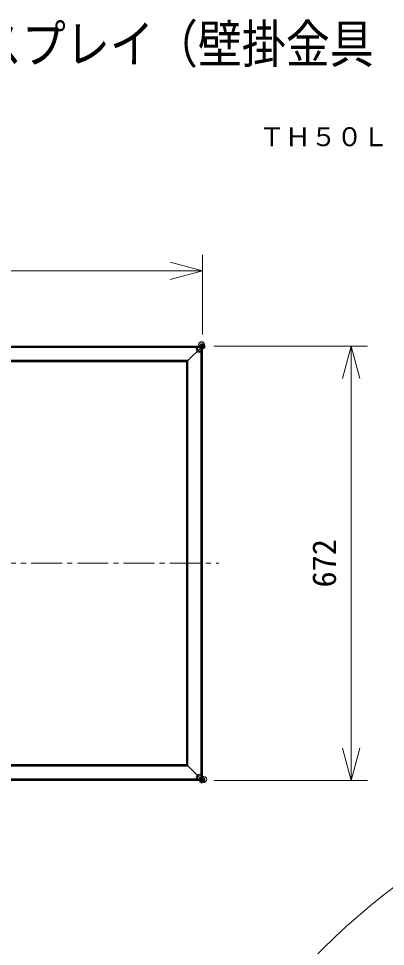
# Model space of a CAD drawing. Units: millimetres, scale not verified. Extents: x -63 to 105, y -102 to 57.
# Drawn here: x -5.8 to 22.6, y -14.9 to 56.8 of the extents above; entities that cross this region are included whole.
import ezdxf
from ezdxf.enums import TextEntityAlignment as Align

# ---------------------------------------------------------------- set-up
doc = ezdxf.new("R2010")
doc.units = ezdxf.units.MM
doc.header["$LTSCALE"] = 0.125
doc.linetypes.add('USER3', pattern=[28.575, 19.05, -3.175, 3.175, -3.175])
for name, color, linetype, lineweight in [('0-0_0', 7, 'Continuous', 18), ('0-4_SUNPO', 3, 'Continuous', 18), ('0-5_GAIKEI', 1, 'Continuous', 18)]:
    doc.layers.add(name, color=color, linetype=linetype, lineweight=lineweight)
doc.layers.add('0-2_MOJI1', color=7, linetype='Continuous')
doc.layers.add('0-6_TOUROKU', color=7, linetype='Continuous')
doc.styles.add('ＭＳ ゴシック', font='')
doc.styles.get('ＭＳ ゴシック').set_extended_font_data('MS Gothic')

# ---------------------------------------------------------------- blocks, each defined once
blk = doc.blocks.new('_Open30')
at = {"layer": '0-0_0'}
blk.add_line((0, 0), (-1, 0), dxfattribs=at)
blk.add_lwpolyline([(-1, 0.26795), (0, 0), (-1, -0.26795)], dxfattribs=at)
blk = doc.blocks.new('D3')
at = {"layer": '0-4_SUNPO'}
for p, q in [((16.0154, 93.8895), (16.0154, 100.048)), ((73.5554, 93.8895), (73.5554, 100.048)), ((18.5154, 98.798), (71.0554, 98.798))]:
    blk.add_line(p, q, dxfattribs=at)
at = {"layer": '0-4_SUNPO', "xscale": 2.5, "yscale": 2.5, "rotation": 180}
blk.add_blockref('_Open30', (16.0154, 98.798), dxfattribs=at)
at = {"layer": '0-4_SUNPO', "xscale": 2.5, "yscale": 2.5}
blk.add_blockref('_Open30', (73.5554, 98.798), dxfattribs=at)
at = {"layer": '0-4_SUNPO', "color": 7, "style": 'ＭＳ ゴシック'}
blk.add_text('1151', height=1.833, dxfattribs=at).set_placement((42.2854, 99.423), align=Align.BOTTOM_LEFT)
blk = doc.blocks.new('D5')
at = {"layer": '0-4_SUNPO'}
for p, q in [((74.4304, 92.9957), (86.3113, 92.9957)), ((85.0613, 61.9257), (85.0613, 90.4957)), ((74.4304, 59.4257), (86.3113, 59.4257))]:
    blk.add_line(p, q, dxfattribs=at)
at = {"layer": '0-4_SUNPO', "xscale": 2.5, "yscale": 2.5}
for p, rotation in [((85.0613, 92.9957), 90), ((85.0613, 59.4257), 270)]:
    blk.add_blockref('_Open30', p, dxfattribs=dict(at, rotation=rotation))
at = {"layer": '0-4_SUNPO', "color": 7, "style": 'ＭＳ ゴシック'}
blk.add_text('672', height=1.833, rotation=90, dxfattribs=at).set_placement((84.4363, 74.3357), align=Align.BOTTOM_LEFT)

msp = doc.modelspace()

# ---------------------------------------------------------------- linework, layer by layer
at = {"layer": '0-5_GAIKEI', "color": 7}
for p, q in [((-48.9911, 31.4961), (8.2989, 31.4961)), ((8.2989, 31.4814), (8.2989, 31.4961)), ((8.2989, 31.4861), (8.3277, 31.4861)), ((8.3277, 31.4861), (8.3277, 31.4861)), ((8.3383, 31.4817), (8.3494, 31.4705)), ((8.4083, 31.4116), (8.3494, 31.4705)), ((8.4083, 31.4116), (8.4195, 31.4004)), ((8.4239, 31.3898), (8.4239, -1.9677)), ((8.4239, 31.3898), (8.4239, 31.3898)), ((8.2989, -2.0739), (-48.9911, -2.0739)), ((8.2989, -2.0739), (8.2989, -2.0593)), ((8.3277, -2.0639), (8.2989, -2.0639)), ((8.3277, -2.0639), (8.3277, -2.0639)), ((8.3494, -2.0484), (8.3383, -2.0596)), ((8.4083, -1.9895), (8.3494, -2.0484)), ((8.4195, -1.9783), (8.4083, -1.9895)), ((8.4239, -1.9677), (8.4239, -1.9677))]:
    msp.add_line(p, q, dxfattribs=at)
at = {"layer": '0-5_GAIKEI'}
for p, q in [((-48.9911, 31.4814), (8.2989, 31.4814)), ((-48.9911, 31.4107), (8.2989, 31.4107)), ((-48.9911, 31.3753), (8.2989, 31.3753)), ((7.3226, 30.3948), (8.2932, 31.3653)), ((7.3226, 30.3948), (8.2932, 31.3653)), ((8.2932, 31.3653), (8.2989, 31.3711)), ((8.3032, 31.3653), (8.2932, 31.3653)), ((8.2989, 31.4107), (8.2989, 31.4814)), ((8.2989, 31.3753), (8.2989, 31.4107)), ((8.2989, 31.4007), (8.3244, 31.4007)), ((8.2989, 31.3711), (8.2989, 31.3753)), ((8.3032, 31.3653), (8.3244, 31.4007)), ((8.3385, 31.3865), (8.3032, 31.3653)), ((8.3032, 31.3653), (8.3032, -1.9432)), ((8.3244, 31.4007), (8.3247, 31.4705)), ((8.3244, 31.4007), (8.3244, 31.4007)), ((8.4083, 31.3869), (8.3385, 31.3865)), ((8.3385, 31.3865), (8.3385, -1.9644)), ((8.3385, 31.3865), (8.3385, 31.3865)), ((8.4092, 31.3859), (8.4083, 31.3869)), ((8.4092, 31.3859), (8.4092, -1.9638)), ((-48.0149, 30.3948), (7.3226, 30.3948)), ((-47.9827, 30.3627), (7.2905, 30.3627)), ((-47.9519, 30.3319), (7.2597, 30.3319)), ((-47.9348, 30.3148), (7.2426, 30.3148)), ((-47.8942, 30.2742), (7.202, 30.2742)), ((7.2018, 30.2739), (7.202, 30.2742)), ((7.2018, 30.2739), (7.2018, -0.8518)), ((7.202, 30.2742), (7.2426, 30.3148)), ((7.202, 30.2742), (7.2426, 30.3148)), ((7.202, 30.2742), (7.202, -0.8521)), ((7.2426, 30.3148), (7.2597, 30.3319)), ((7.2426, 30.3148), (7.2597, 30.3319)), ((7.2426, 30.3148), (7.2426, -0.8926)), ((7.2597, 30.3319), (7.2905, 30.3627)), ((7.2597, 30.3319), (7.2905, 30.3627)), ((7.2597, 30.3319), (7.2597, -0.9097)), ((7.2905, 30.3627), (7.3226, 30.3948)), ((7.2905, 30.3627), (7.3226, 30.3948)), ((7.2905, 30.3627), (7.2905, -0.9405)), ((7.3226, -0.9727), (-48.0149, -0.9727)), ((7.2597, -0.9097), (-47.9519, -0.9097)), ((7.2426, -0.8926), (-47.9348, -0.8926)), ((7.202, -0.8521), (-47.8942, -0.8521)), ((7.2018, -0.8518), (7.202, -0.8521)), ((7.2426, -0.8926), (7.202, -0.8521)), ((7.2426, -0.8926), (7.202, -0.8521)), ((7.2597, -0.9097), (7.2426, -0.8926)), ((7.2597, -0.9097), (7.2426, -0.8926)), ((7.2905, -0.9405), (7.2597, -0.9097)), ((7.2905, -0.9405), (7.2597, -0.9097)), ((7.3226, -0.9727), (7.2905, -0.9405)), ((7.3226, -0.9727), (7.2905, -0.9405)), ((7.3226, -0.9727), (8.2932, -1.9432)), ((8.2932, -1.9432), (7.3226, -0.9727)), ((8.2989, -1.9886), (-48.9911, -1.9886)), ((8.2989, -2.0593), (-48.9911, -2.0593)), ((8.2932, -1.9432), (8.3032, -1.9432)), ((8.2989, -1.9489), (8.2932, -1.9432)), ((8.2989, -1.9532), (8.2989, -1.9489)), ((8.2989, -1.9886), (8.2989, -1.9532)), ((8.3244, -1.9786), (8.2989, -1.9786)), ((8.2989, -2.0593), (8.2989, -1.9886)), ((8.3032, -1.9432), (8.3385, -1.9644)), ((8.3247, -2.0484), (8.3244, -1.9786)), ((8.3385, -1.9644), (8.4083, -1.9647)), ((8.3385, -1.9644), (8.3385, -1.9644)), ((8.4083, -1.9647), (8.4092, -1.9638))]:
    msp.add_line(p, q, dxfattribs=at)
at = {"layer": '0-5_GAIKEI', "color": 9, "linetype": 'USER3'}
msp.add_line((-51.2384, 14.7111), (9.6886, 14.7111), dxfattribs=at)
at = {"layer": '0-5_GAIKEI'}
for points in [[(8.3247, 31.4705), (8.3238, 31.4714), (8.2989, 31.4714)], [(-47.8942, 30.2742), (-47.894, 30.2739), (7.2018, 30.2739), (7.202, 30.2742)], [(7.2905, -0.9405), (-47.9827, -0.9405), (-48.0149, -0.9727)], [(7.202, -0.8521), (7.2018, -0.8518), (-47.894, -0.8518), (-47.8942, -0.8521)], [(8.2989, -1.9532), (-48.9911, -1.9532), (-48.9911, -1.9886)], [(8.2989, -2.0493), (8.3238, -2.0493), (8.3247, -2.0484)], [(8.3244, -1.9786), (8.3244, -1.9786), (8.3032, -1.9432)]]:
    msp.add_lwpolyline(points, dxfattribs=at)
for centre, radius in [((8.3534, 31.5992), 0.2208), ((8.3612, 31.6061), 0.2253), ((8.3773, 31.535), 0.1524), ((8.3829, 31.517), 0.1336), ((8.4767, 31.4385), 0.1564), ((8.4436, 31.4482), 0.122), ((8.1972, 31.2593), 0.2471), ((8.2277, 31.2985), 0.1975), ((8.2361, 31.2899), 0.1977), ((8.2914, 31.4961), 0.0377), ((8.3016, 31.3589), 0.0476), ((8.3085, 31.3707), 0.034), ((8.3104, 31.3729), 0.0311), ((8.3097, 31.4905), 0.0186), ((8.3163, 31.3756), 0.0247), ((8.3183, 31.3762), 0.0227), ((8.3657, 31.4414), 0.0516), ((8.3221, 31.3951), 0.00598), ((8.3543, 31.452), 0.036), ((8.3456, 31.4616), 0.023), ((8.3247, 31.4011), 0.00052), ((8.3788, 31.4671), 0.0544), ((8.3411, 31.468), 0.0152), ((8.3794, 31.4276), 0.0513), ((8.3373, 31.4763), 0.00607), ((8.3361, 31.4784), 0.00391), ((8.3367, 31.4783), 0.00396), ((8.3365, 31.4796), 0.00265), ((8.3386, 31.3867), 0.00016), ((8.4047, 31.4421), 0.0556), ((8.3911, 31.4153), 0.0343), ((8.3987, 31.4084), 0.024), ((8.4057, 31.4033), 0.0153), ((8.4118, 31.4004), 0.00857), ((8.4156, 31.399), 0.0045), ((8.4278, 31.3736), 0.0167), ((8.4163, 31.3983), 0.00383), ((8.4175, 31.3987), 0.00265), ((53.9125, -51.209), 51.112), ((8.1971, -1.8373), 0.2471), ((8.2277, -1.8761), 0.1977), ((8.2363, -1.8678), 0.1975), ((8.3763, -2.1167), 0.1564), ((8.2992, -1.943), 0.0448), ((8.3045, -1.9409), 0.0426), ((8.386, -2.0837), 0.122), ((8.3091, -1.9493), 0.033), ((8.31, -1.9499), 0.032), ((8.3115, -2.0678), 0.0167), ((8.3655, -2.0194), 0.0513), ((8.537, -1.9934), 0.2208), ((8.5439, -2.0012), 0.2253), ((8.3531, -2.0311), 0.0343), ((8.4728, -2.0174), 0.1524), ((8.4548, -2.0229), 0.1336), ((8.3306, -1.961), 0.00865), ((8.3462, -2.0388), 0.024), ((8.3799, -2.0447), 0.0556), ((8.3411, -2.0458), 0.0153), ((8.3792, -2.0058), 0.0516), ((8.3382, -2.0519), 0.00857), ((8.3368, -2.0557), 0.0045), ((8.3361, -2.0564), 0.00383), ((8.3365, -2.0575), 0.00265), ((8.339, -1.9649), 0.00064), ((8.4049, -2.0189), 0.0544), ((8.3899, -1.9944), 0.036), ((8.3994, -1.9857), 0.023), ((8.4058, -1.9812), 0.0152), ((8.434, -1.9315), 0.0377), ((8.4141, -1.9774), 0.00607), ((8.4283, -1.9497), 0.0186), ((8.4162, -1.9767), 0.00396), ((8.4162, -1.9762), 0.00391), ((8.4174, -1.9765), 0.00265)]:
    msp.add_circle(centre, radius, dxfattribs=at)
at = {"layer": '0-5_GAIKEI', "color": 7}
for centre, start, end in [((8.3277, 31.4711), 45, 90), ((8.3277, -2.0489), 270, 315), ((8.4089, -1.9677), 315, 0)]:
    msp.add_arc(centre, 0.015, start, end, dxfattribs=at)
at = {"layer": '0-5_GAIKEI'}
for centre, major_axis, start_param, end_param in [((8.3247, 31.4458), (0.0247, 0.0247), 6.2831853, 7.3303829), ((8.3836, 31.3869), (0.0247, 0.0247), 5.2359878, 6.2831853), ((8.3247, -2.0237), (0.0247, -0.0247), 5.2359878, 6.2831853), ((8.3836, -1.9647), (0.0247, -0.0247), 6.2831853, 7.3303829)]:
    msp.add_ellipse(centre, major_axis=major_axis, ratio=0.57735, start_param=start_param, end_param=end_param, dxfattribs=at)
at = {"layer": '0-5_GAIKEI', "color": 7}
for centre, major_axis, start_param, end_param in [((8.3277, 31.4711), (0.0106, 0.0106), 6.2831853, 7.0686355), ((8.4089, 31.3898), (-0.0106, -0.0106), 2.3561424, 3.1415927), ((8.3277, -2.0489), (-0.0106, 0.0106), 2.3561424, 3.1415927), ((8.4089, -1.9677), (0.0106, -0.0106), 0, 0.7854502)]:
    msp.add_ellipse(centre, major_axis=major_axis, ratio=0.999896, start_param=start_param, end_param=end_param, dxfattribs=at)

# ---------------------------------------------------------------- block references
at = {"layer": '0-4_SUNPO'}
for name in ['D3', 'D5']:
    msp.add_blockref(name, (-65.1315, -61.4996), dxfattribs=at)

# ---------------------------------------------------------------- texts
at = {"layer": '0-2_MOJI1', "style": 'ＭＳ ゴシック', "width": 0.85}
msp.add_text('ネットワークディスプレイ（壁掛金具（角度可変）付）', height=2.933, dxfattribs=at).set_placement((-36.1315, 52.5004), align=Align.BOTTOM_LEFT)
at = {"layer": '0-6_TOUROKU', "style": 'ＭＳ ゴシック'}
msp.add_text('ＴＨ５０ＬＦＣ７０Ｊ+ＴＹＷＫ４２ＰＲ２０', height=1.466, dxfattribs=at).set_placement((12.8018, 46.5004), align=Align.BOTTOM_LEFT)

doc.saveas('drawing.dxf')
